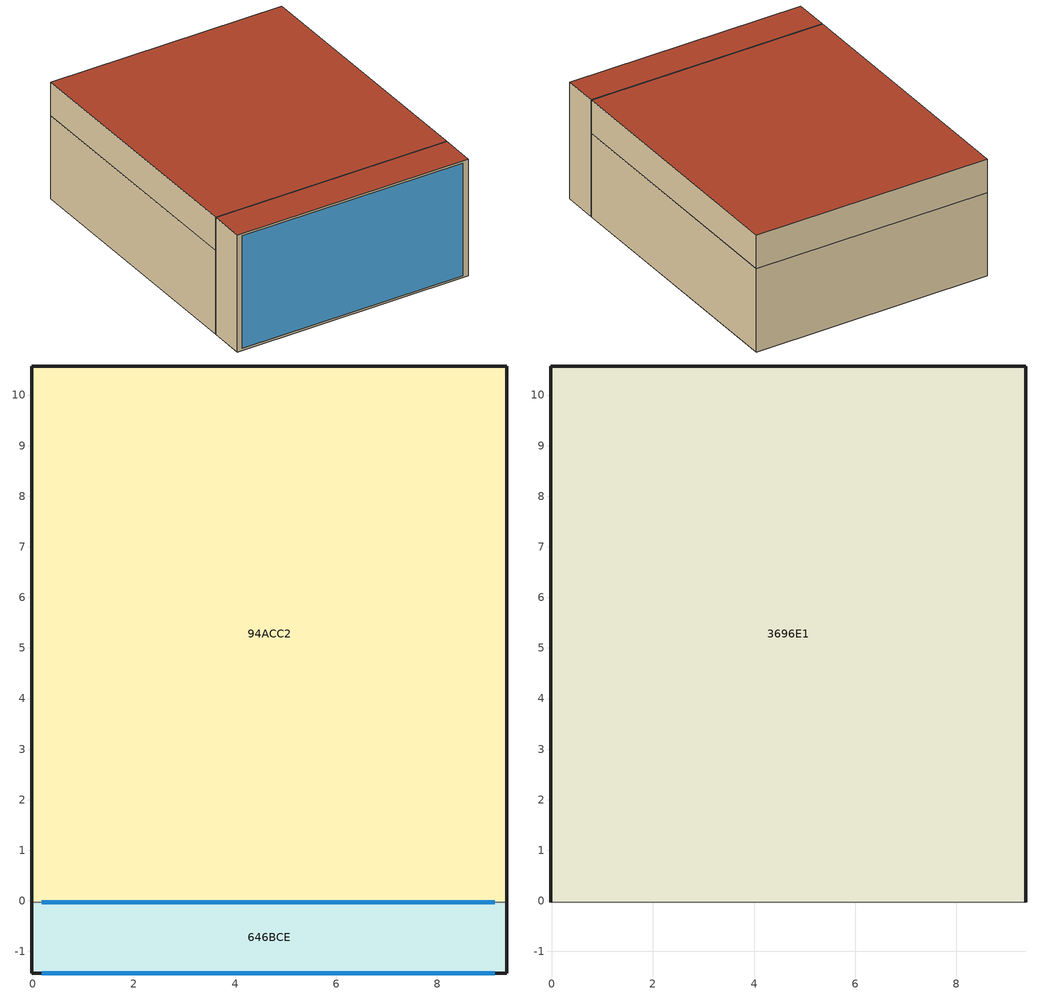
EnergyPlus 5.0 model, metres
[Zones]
94ACC2
 floor othersidecoefficients (BND_FLOOR): 9.37,10.57 9.37,-0.03 -0.03,-0.03 -0.03,10.57 z-0.03
 wall outside (EXT_WALL): -0.03,10.57 -0.03,-0.03 z-0.03:3.32
 wall othersidecoefficients (ADJ_WALL): 9.37,-0.03 9.37,10.57 -0.03,10.57 z-0.03:3.32
 wall to 646BCE (ADJ_WALL): -0.03,-0.03 9.37,-0.03 z-0.03:3.32
 window inside (ADJ_WINDOW): 0.17,-0.03 9.13,-0.03 z0.38:3.02
 ceiling to 3696E1 (CLOUD): -0.03,10.57 -0.03,-0.03 9.37,-0.03 9.37,10.57 z3.32
646BCE
 floor outside (EXT_FLOOR): 9.37,-0.03 9.37,-1.43 -0.03,-1.43 -0.03,-0.03 z-0.03
 wall outside (EXT_WALL): -0.03,-0.03 -0.03,-1.43 9.37,-1.43 9.37,-0.03 z-0.03:4.67
 wall to 3696E1 (ADJ_WALL): 9.37,-0.03 -0.03,-0.03 z3.32:4.67
 wall to 94ACC2 (ADJ_WALL): 9.37,-0.03 -0.03,-0.03 z-0.03:3.32
 window (EXT_WINDOW1): 0.17,-1.43 9.13,-1.43 z0.06:4.58
 roof outside (EXT_ROOF): -0.03,-0.03 -0.03,-1.43 9.37,-1.43 9.37,-0.03 z4.67
3696E1
 floor to 94ACC2 (CLOUD): 9.37,10.57 9.37,-0.03 -0.03,-0.03 -0.03,10.57 z3.32
 wall outside (EXT_WALL): -0.03,10.57 -0.03,-0.03 z3.32:4.67
 wall othersidecoefficients (ADJ_WALL): 9.37,-0.03 9.37,10.57 -0.03,10.57 z3.32:4.67
 wall to 646BCE (ADJ_WALL): -0.03,-0.03 9.37,-0.03 z3.32:4.67
 roof outside (EXT_ROOF): -0.03,10.57 -0.03,-0.03 9.37,-0.03 9.37,10.57 z4.67
[Building]
TRNSYS17: North Axis {deg}=0; Terrain=City; Loads Convergence Tolerance Value=0; Temperature Convergence Tolerance Value {deltaC}=0; Solar Distribution=FullInteriorAndExterior; Maximum Number of Warmup Days=0
[Site:Location]
not used: Latitude {deg}=0; Longitude {deg}=0; Time Zone {hr}=0; Elevation {m}=0
[Construction]
EXT_WALL; EXT_ROOF; EXT_FLOOR; BND_FLOOR; ADJ_WALL; CLOUD; EXT_WINDOW1; ADJ_WINDOW: 
[WindowProperty:ShadingControl]
ESHADE=0; ESHADE=INPUT 1*MAX_ESHADE : SHADECNTRL=ESHADE_INTERNAL; ISHADE=INPUT 1*MAX_ISHADE : SHADECNTRL=ISHADE_INTERNAL
[SurfaceProperty:OtherSideCoefficients]
BOUNDARY=15; BOUNDARY=20; BOUNDARY=IDENTICAL; BOUNDARY=INPUT 1*TBOUNDARY; BOUNDARY=INPUT 1*TGROUND
[Zone] Multiplier=1
94ACC2; 646BCE; 3696E1
